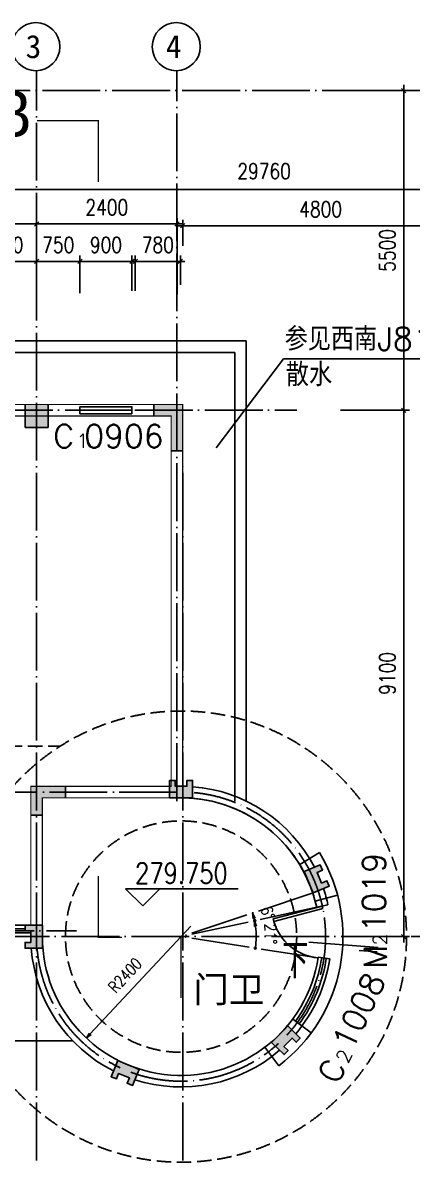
# Model space of a CAD drawing. Extents: x 249174 to 363784, y -3149 to 82603.
# Drawn here: x 274981 to 281724, y 57269 to 76851 of the extents above; entities that cross this region are included whole.
import ezdxf
from ezdxf.enums import TextEntityAlignment as Align

# ---------------------------------------------------------------- set-up
doc = ezdxf.new("R2010")
doc.units = 0
doc.header["$LTSCALE"] = 1000
doc.header["$MEASUREMENT"] = 0
doc.linetypes.add('DASH', pattern=[0.35, 0.25, -0.1])
doc.linetypes.add('DOTE', pattern=[2.42, 2, -0.2, 0.02, -0.2])
doc.layers.get('0').update_dxf_attribs({"linetype": 'CONTINUOUS'})
doc.layers.get('DEFPOINTS').update_dxf_attribs({"color": 6, "linetype": 'CONTINUOUS'})
for name, color, linetype in [('111', 4, 'CONTINUOUS'), ('3', 84, 'CONTINUOUS'), ('DIM', 3, 'CONTINUOUS'), ('LAYER7', 8, 'CONTINUOUS'), ('PUB_TEXT', 7, 'CONTINUOUS'), ('WALL', 255, 'CONTINUOUS'), ('WINDOW', 84, 'CONTINUOUS'), ('字样', 2, 'CONTINUOUS')]:
    doc.layers.add(name, color=color, linetype=linetype)
doc.styles.add('DIM_FONT', font='SIMPLEX', dxfattribs={"width": 0.8})
doc.styles.add('HZ', font='txt', dxfattribs={"bigfont": 'hztxt'})
doc.styles.add('HZ1', font='txt', dxfattribs={"width": 0.75, "height": 8, "bigfont": 'HZTXT.SHX'})
doc.styles.add('HZTXT', font='SIMSUN.TTF')
doc.styles.add('STSL', font='TIMES.TTF')
doc.dimstyles.new('NORMAL', dxfattribs={"dimtxt": 200, "dimasz": 1, "dimexe": 250, "dimexo": 300, "dimgap": 150, "dimtad": 1, "dimdec": 0, "dimzin": 0, "dimtxsty": 'DIM_FONT', "dimblk": '_DIMX', "dimblk1": '_DIMX', "dimblk2": '_DIMX', "dimsah": 1, "dimcen": 100, "dimdle": 250, "dimclrd": 3, "dimclre": 3, "dimclrt": 7, "dimazin": 3, "dimtfac": 1, "dimtdec": 0, "dimtix": 1, "dimtmove": 0, "dimatfit": 3, "dimtolj": 1, "dimtzin": 0})

# ---------------------------------------------------------------- blocks, each defined once
blk = doc.blocks.new('_OBLIQUE')
at = {"color": 0, "linetype": 'BYBLOCK'}
blk.add_line((-0.5, -0.5), (0.5, 0.5), dxfattribs=at)
blk = doc.blocks.new('*D297')
at = {"color": 3, "linetype": 'BYBLOCK'}
for p, q in [((289647, -112898), (294619, -112898)), ((289747, -113243), (289747, -112798)), ((294519, -113243), (294519, -112798))]:
    blk.add_line(p, q, dxfattribs=at)
at = {"layer": 'DEFPOINTS', "color": 0, "linetype": 'BYBLOCK'}
for p in [(294519, -112898), (289747, -113343), (294519, -113343)]:
    blk.add_point(p, dxfattribs=at)
at = {"color": 3, "linetype": 'BYBLOCK', "xscale": 75, "yscale": 75, "zscale": 75, "rotation": 180}
blk.add_blockref('_OBLIQUE', (289747, -112898), dxfattribs=at)
at = {"color": 3, "linetype": 'BYBLOCK', "xscale": 75, "yscale": 75, "zscale": 75}
blk.add_blockref('_OBLIQUE', (294519, -112898), dxfattribs=at)
at = {"color": 7, "linetype": 'BYBLOCK', "insert": (292133, -112613), "char_height": 270, "attachment_point": 5, "style": 'DIM_FONT'}
blk.add_mtext('\\A1;4800', dxfattribs=at)
blk = doc.blocks.new('_DIMX')
blk.add_line((-150, 0), (150, 0))
at = {"const_width": 50}
blk.add_lwpolyline([(-70, -70), (70, 70)], dxfattribs=at)
blk = doc.blocks.new('*D276')
at = {"color": 3, "linetype": 'BYBLOCK'}
for p, q in [((292478, -116088), (293672, -116088)), ((293572, -125288), (293572, -115988)), ((292647, -125188), (293672, -125188))]:
    blk.add_line(p, q, dxfattribs=at)
at = {"layer": 'DEFPOINTS', "color": 0, "linetype": 'BYBLOCK'}
for p in [(292378, -116088), (293572, -116088), (292547, -125188)]:
    blk.add_point(p, dxfattribs=at)
at = {"color": 3, "linetype": 'BYBLOCK', "xscale": 75, "yscale": 75, "zscale": 75}
for p, rotation in [((293572, -116088), 90), ((293572, -125188), 270)]:
    blk.add_blockref('_OBLIQUE', p, dxfattribs=dict(at, rotation=rotation))
at = {"color": 7, "linetype": 'BYBLOCK', "insert": (293287, -120638), "char_height": 270, "attachment_point": 5, "rotation": 90, "style": 'DIM_FONT'}
blk.add_mtext('\\A1;9100', dxfattribs=at)
blk = doc.blocks.new('*D305')
at = {"color": 3, "linetype": 'BYBLOCK'}
for p, q in [((292830, -110561), (293672, -110561)), ((293572, -110461), (293572, -116188)), ((292778, -116088), (293672, -116088))]:
    blk.add_line(p, q, dxfattribs=at)
at = {"layer": 'DEFPOINTS', "color": 0, "linetype": 'BYBLOCK'}
for p in [(292730, -110561), (292678, -116088), (293572, -116088)]:
    blk.add_point(p, dxfattribs=at)
at = {"color": 3, "linetype": 'BYBLOCK', "xscale": 75, "yscale": 75, "zscale": 75}
for p, rotation in [((293572, -110561), 90), ((293572, -116088), 270)]:
    blk.add_blockref('_OBLIQUE', p, dxfattribs=dict(at, rotation=rotation))
at = {"color": 7, "linetype": 'BYBLOCK', "insert": (293287, -113325), "char_height": 270, "attachment_point": 5, "rotation": 90, "style": 'DIM_FONT'}
blk.add_mtext('\\A1;5500', dxfattribs=at)
blk = doc.blocks.new('*D309')
at = {"color": 3, "linetype": 'BYBLOCK'}
for p, q in [((275018, -112766), (275018, -112172)), ((304869, -112798), (304869, -112172)), ((274918, -112272), (304969, -112272))]:
    blk.add_line(p, q, dxfattribs=at)
at = {"layer": 'DEFPOINTS', "color": 0, "linetype": 'BYBLOCK'}
for p in [(304869, -112272), (275018, -112866), (304869, -112898)]:
    blk.add_point(p, dxfattribs=at)
at = {"color": 3, "linetype": 'BYBLOCK', "xscale": 75, "yscale": 75, "zscale": 75, "rotation": 180}
blk.add_blockref('_OBLIQUE', (275018, -112272), dxfattribs=at)
at = {"color": 3, "linetype": 'BYBLOCK', "xscale": 75, "yscale": 75, "zscale": 75}
blk.add_blockref('_OBLIQUE', (304869, -112272), dxfattribs=at)
at = {"color": 7, "linetype": 'BYBLOCK', "insert": (291155, -111955), "char_height": 270, "attachment_point": 5, "style": 'DIM_FONT'}
blk.add_mtext('\\A1;29760', dxfattribs=at)
blk = doc.blocks.new('_OPEN')
at = {"color": 0, "linetype": 'BYBLOCK'}
for p, q in [((-1, 0.17), (0, 0)), ((0, 0), (-1, -0.17)), ((0, 0), (-1, 0))]:
    blk.add_line(p, q, dxfattribs=at)
blk = doc.blocks.new('*D294')
at = {"color": 3, "linetype": 'BYBLOCK'}
blk.add_line((289889, -125006), (288147, -126868), dxfattribs=at)
at = {"layer": 'DEFPOINTS', "color": 0, "linetype": 'BYBLOCK'}
for p in [(289718, -125188), (288079, -126941)]:
    blk.add_point(p, dxfattribs=at)
at = {"color": 3, "linetype": 'BYBLOCK', "xscale": 100, "yscale": 100, "zscale": 100, "rotation": 226.9113691418766}
blk.add_blockref('_OPEN', (288079, -126941), dxfattribs=at)
at = {"color": 7, "linetype": 'BYBLOCK', "insert": (288750, -125857), "char_height": 200, "attachment_point": 5, "rotation": 46.9114, "style": 'DIM_FONT'}
blk.add_mtext('\\A1;R2400', dxfattribs=at)
blk = doc.blocks.new('_DOTSMALL')
at = {"color": 0, "linetype": 'BYBLOCK', "const_width": 0.5}
blk.add_lwpolyline([(-0.0625, 0, 1), (0.0625, 0, 1)], format="xyb", close=True, dxfattribs=at)
blk = doc.blocks.new('*D288')
at = {"color": 3, "linetype": 'BYBLOCK'}
blk.add_arc((289718, -125188), 1303, 12.1992, 13.8783, dxfattribs=at)
at = {"layer": 'DEFPOINTS', "color": 0, "linetype": 'BYBLOCK'}
for p in [(292005, -124433), (292064, -124681), (290981, -124868), (289718, -125188), (289718, -125188)]:
    blk.add_point(p, dxfattribs=at)
at = {"color": 3, "linetype": 'BYBLOCK', "xscale": 100, "yscale": 100, "zscale": 100}
for name, p, rotation in [('_OPEN', (290956, -124780), 106.0772899717177), ('_DOTSMALL', (290992, -124913), 282.199157305906)]:
    blk.add_blockref(name, p, dxfattribs=dict(at, rotation=rotation))
at = {"color": 7, "linetype": 'BYBLOCK', "insert": (291217, -124780), "char_height": 200, "attachment_point": 5, "rotation": 285.2377, "style": 'DIM_FONT'}
blk.add_mtext('\\A1;6°', dxfattribs=at)
blk = doc.blocks.new('*D289')
at = {"color": 3, "linetype": 'BYBLOCK'}
blk.add_arc((289718, -125188), 1300, 351.1905, 7.7916, dxfattribs=at)
at = {"layer": 'DEFPOINTS', "color": 0, "linetype": 'BYBLOCK'}
for p in [(292064, -124681), (289718, -125188), (289718, -125188), (291018, -125229), (292090, -125556)]:
    blk.add_point(p, dxfattribs=at)
at = {"color": 3, "linetype": 'BYBLOCK', "xscale": 100, "yscale": 100, "zscale": 100}
for name, p, rotation in [('_OPEN', (290989, -124914), 99.99538773098004), ('_DOTSMALL', (291003, -125387), 261.1905282161819)]:
    blk.add_blockref(name, p, dxfattribs=dict(at, rotation=rotation))
at = {"color": 7, "linetype": 'BYBLOCK', "insert": (291268, -125142), "char_height": 200, "attachment_point": 5, "rotation": 271.6948, "style": 'DIM_FONT'}
blk.add_mtext('\\A1;21°', dxfattribs=at)
blk = doc.blocks.new('*D298')
at = {"color": 3, "linetype": 'BYBLOCK'}
for p, q in [((281218, -113896), (281218, -112766)), ((287218, -114123), (287218, -112766)), ((281118, -112866), (287318, -112866))]:
    blk.add_line(p, q, dxfattribs=at)
at = {"layer": 'DEFPOINTS', "color": 0, "linetype": 'BYBLOCK'}
for p in [(287218, -112866), (281218, -113996), (287218, -114223)]:
    blk.add_point(p, dxfattribs=at)
at = {"color": 3, "linetype": 'BYBLOCK', "xscale": 75, "yscale": 75, "zscale": 75, "rotation": 180}
blk.add_blockref('_OBLIQUE', (281218, -112866), dxfattribs=at)
at = {"color": 3, "linetype": 'BYBLOCK', "xscale": 75, "yscale": 75, "zscale": 75}
blk.add_blockref('_OBLIQUE', (287218, -112866), dxfattribs=at)
at = {"color": 7, "linetype": 'BYBLOCK', "insert": (284218, -112581), "char_height": 270, "attachment_point": 5, "style": 'DIM_FONT'}
blk.add_mtext('\\A1;6000', dxfattribs=at)
blk = doc.blocks.new('*D299')
at = {"color": 3, "linetype": 'BYBLOCK'}
for p, q in [((287218, -114225), (287218, -112766)), ((289648, -114088), (289648, -112766)), ((287118, -112866), (289748, -112866))]:
    blk.add_line(p, q, dxfattribs=at)
at = {"layer": 'DEFPOINTS', "color": 0, "linetype": 'BYBLOCK'}
for p in [(289648, -112866), (287218, -114325), (289648, -114188)]:
    blk.add_point(p, dxfattribs=at)
at = {"color": 3, "linetype": 'BYBLOCK', "xscale": 75, "yscale": 75, "zscale": 75, "rotation": 180}
blk.add_blockref('_OBLIQUE', (287218, -112866), dxfattribs=at)
at = {"color": 3, "linetype": 'BYBLOCK', "xscale": 75, "yscale": 75, "zscale": 75}
blk.add_blockref('_OBLIQUE', (289648, -112866), dxfattribs=at)
at = {"color": 7, "linetype": 'BYBLOCK', "insert": (288433, -112581), "char_height": 270, "attachment_point": 5, "style": 'DIM_FONT'}
blk.add_mtext('\\A1;2400', dxfattribs=at)
blk = doc.blocks.new('*D330')
at = {"color": 3, "linetype": 'BYBLOCK'}
for p, q in [((288926, -113515), (288851, -113515)), ((288926, -114023), (288926, -113415)), ((289706, -113515), (288926, -113515)), ((289706, -113922), (289706, -113415)), ((289706, -113515), (289781, -113515))]:
    blk.add_line(p, q, dxfattribs=at)
at = {"layer": 'DEFPOINTS', "color": 0, "linetype": 'BYBLOCK'}
for p in [(288926, -113515), (288926, -114123), (289706, -114022)]:
    blk.add_point(p, dxfattribs=at)
at = {"color": 3, "linetype": 'BYBLOCK', "xscale": 75, "yscale": 75, "zscale": 75}
blk.add_blockref('_OBLIQUE', (288926, -113515), dxfattribs=at)
at = {"color": 3, "linetype": 'BYBLOCK', "xscale": 75, "yscale": 75, "zscale": 75, "rotation": 180}
blk.add_blockref('_OBLIQUE', (289706, -113515), dxfattribs=at)
at = {"color": 7, "linetype": 'BYBLOCK', "insert": (289316, -113230), "char_height": 270, "attachment_point": 5, "style": 'DIM_FONT'}
blk.add_mtext('\\A1;780', dxfattribs=at)
blk = doc.blocks.new('*D331')
at = {"color": 3, "linetype": 'BYBLOCK'}
for p, q in [((288968, -113515), (287868, -113515)), ((287968, -114023), (287968, -113415)), ((288868, -114023), (288868, -113415))]:
    blk.add_line(p, q, dxfattribs=at)
at = {"layer": 'DEFPOINTS', "color": 0, "linetype": 'BYBLOCK'}
for p in [(287968, -113515), (287968, -114123), (288868, -114123)]:
    blk.add_point(p, dxfattribs=at)
at = {"color": 3, "linetype": 'BYBLOCK', "xscale": 75, "yscale": 75, "zscale": 75, "rotation": 180}
blk.add_blockref('_OBLIQUE', (287968, -113515), dxfattribs=at)
at = {"color": 3, "linetype": 'BYBLOCK', "xscale": 75, "yscale": 75, "zscale": 75}
blk.add_blockref('_OBLIQUE', (288868, -113515), dxfattribs=at)
at = {"color": 7, "linetype": 'BYBLOCK', "insert": (288418, -113230), "char_height": 270, "attachment_point": 5, "style": 'DIM_FONT'}
blk.add_mtext('\\A1;900', dxfattribs=at)
blk = doc.blocks.new('*D332')
at = {"color": 3, "linetype": 'BYBLOCK'}
for p, q in [((287218, -113515), (287143, -113515)), ((287218, -113922), (287218, -113415)), ((287968, -113515), (287218, -113515)), ((287968, -114063), (287968, -113415)), ((287968, -113515), (288043, -113515))]:
    blk.add_line(p, q, dxfattribs=at)
at = {"layer": 'DEFPOINTS', "color": 0, "linetype": 'BYBLOCK'}
for p in [(287218, -113515), (287218, -114022), (287968, -114163)]:
    blk.add_point(p, dxfattribs=at)
at = {"color": 3, "linetype": 'BYBLOCK', "xscale": 75, "yscale": 75, "zscale": 75}
blk.add_blockref('_OBLIQUE', (287218, -113515), dxfattribs=at)
at = {"color": 3, "linetype": 'BYBLOCK', "xscale": 75, "yscale": 75, "zscale": 75, "rotation": 180}
blk.add_blockref('_OBLIQUE', (287968, -113515), dxfattribs=at)
at = {"color": 7, "linetype": 'BYBLOCK', "insert": (287593, -113230), "char_height": 270, "attachment_point": 5, "style": 'DIM_FONT'}
blk.add_mtext('\\A1;750', dxfattribs=at)
blk = doc.blocks.new('*D325')
at = {"color": 3, "linetype": 'BYBLOCK'}
for p, q in [((287318, -113515), (285918, -113515)), ((286018, -113922), (286018, -113415)), ((287218, -113922), (287218, -113415))]:
    blk.add_line(p, q, dxfattribs=at)
at = {"layer": 'DEFPOINTS', "color": 0, "linetype": 'BYBLOCK'}
for p in [(286018, -113515), (286018, -114022), (287218, -114022)]:
    blk.add_point(p, dxfattribs=at)
at = {"color": 3, "linetype": 'BYBLOCK', "xscale": 75, "yscale": 75, "zscale": 75, "rotation": 180}
blk.add_blockref('_OBLIQUE', (286018, -113515), dxfattribs=at)
at = {"color": 3, "linetype": 'BYBLOCK', "xscale": 75, "yscale": 75, "zscale": 75}
blk.add_blockref('_OBLIQUE', (287218, -113515), dxfattribs=at)
at = {"color": 7, "linetype": 'BYBLOCK', "insert": (286618, -113230), "char_height": 270, "attachment_point": 5, "style": 'DIM_FONT'}
blk.add_mtext('\\A1;1200', dxfattribs=at)

msp = doc.modelspace()

# ---------------------------------------------------------------- hatches: boundary and pattern name
at = {"layer": 'LAYER7', "linetype": 'BYBLOCK'}
h = msp.add_hatch(color=256, dxfattribs=at)
h.paths.add_polyline_path([(275022.8, 70250.5), (275022.8, 70150.5), (275422.8, 70150.5), (275422.8, 70250.5)])
h.paths.add_polyline_path([(275222.8, 70150.5), (275222.8, 70050.5), (275422.8, 70050.5), (275422.8, 70150.5)])
h.paths.add_polyline_path([(275222.8, 70150.5), (275022.8, 70150.5), (275022.8, 70050.5), (275222.8, 70050.5)])
h.paths.add_polyline_path([(275222.8, 70050.5), (275022.8, 70050.5), (275022.8, 69850.5), (275222.8, 69850.5)])
h.paths.add_polyline_path([(275222.8, 69850.5), (275422.8, 69850.5), (275422.8, 70050.5), (275222.8, 70050.5)])
h = msp.add_hatch(color=256, dxfattribs=at)
h.paths.add_polyline_path([(277751.4, 70150.5), (277751.4, 70250.5), (277251.4, 70250.5), (277251.4, 70150.5)])
h.paths.add_polyline_path([(277251.4, 70150.5), (277251.4, 70050.5), (277551.4, 70050.5), (277551.4, 69450.5), (277651.4, 69450.5), (277651.4, 70150.5)])
h.paths.add_polyline_path([(277651.4, 69450.5), (277751.4, 69450.5), (277751.4, 70150.5), (277651.4, 70150.5)])
h = msp.add_hatch(color=256, dxfattribs=at)
h.paths.add_polyline_path([(275222.8, 63149.6), (275322.8, 63149.6), (275322.8, 63449.6), (275722.8, 63449.7), (275722.8, 63549.6), (275222.8, 63549.6)])
h.paths.add_polyline_path([(275222.8, 63549.6), (275122.8, 63549.6), (275122.8, 63149.6), (275222.8, 63149.6)])
h.paths.add_polyline_path([(275222.8, 63549.6), (275222.8, 63649.6), (275122.8, 63649.6), (275122.8, 63549.6)])
h.paths.add_polyline_path([(275722.8, 63549.6), (275722.8, 63649.6), (275222.8, 63649.6), (275222.8, 63549.6)])
at = {"layer": 'WALL', "linetype": 'BYBLOCK'}
h = msp.add_hatch(color=256, dxfattribs=at)
h.paths.add_polyline_path([(277622.8, 63450.5), (277522.8, 63450.5), (277522.8, 63750.5), (277622.8, 63750.5), (277622.8, 63650.5), (277822.8, 63650.5), (277822.8, 63750.5), (277922.8, 63750.5), (277922.8, 63450.5), (277822.8, 63450.5)])
h.paths.add_polyline_path([(279892.2, 62081.8), (279853, 62173.9), (280129.1, 62291.3), (280168.2, 62199.2), (280076.2, 62160.1), (280154.5, 61976.1), (280246.5, 62015.2), (280285.7, 61923.2), (280009.6, 61805.8), (279970.4, 61897.8)])
h.paths.add_polyline_path([(275322.8, 60950.5), (275322.8, 60850.5), (275022.8, 60850.5), (275022.8, 60950.5), (275122.8, 60950.5), (275122.8, 61150.5), (275022.8, 61150.5), (275022.8, 61250.5), (275322.8, 61250.5), (275322.8, 61150.5)])
h.paths.add_polyline_path([(276903.8, 58792.3), (276996.3, 58754.4), (276882.4, 58476.8), (276789.9, 58514.8), (276827.8, 58607.3), (276642.8, 58683.3), (276604.8, 58590.8), (276512.3, 58628.8), (276626.3, 58906.3), (276718.8, 58868.3)])
msp.add_hatch(color=256, dxfattribs=at).paths.add_polyline_path([(279500.7, 59435.3), (279571, 59506.5), (279784.4, 59295.7), (279714.2, 59224.5), (279643, 59294.8), (279502.5, 59152.5), (279573.6, 59082.2), (279503.4, 59011), (279289.9, 59221.8), (279360.2, 59293)])

# ---------------------------------------------------------------- linework, layer by layer
at = {"layer": '111', "linetype": 'BYBLOCK'}
for p, q in [((280116.4, 62503.2), (279774.5, 62295.7)), ((280429.5, 61767), (280042.8, 61664.7)), ((279975.7, 59387.9), (279653.8, 59625.4)), ((279413.6, 58818.7), (279172, 59137.5))]:
    msp.add_line(p, q, dxfattribs=at)
at = {"layer": '111', "linetype": 'BYBLOCK', "const_width": 25}
for points in [[(275231.7, 75156.8), (276292.7, 75156.8), (276292.7, 74096.5)], [(276700.1, 61037.5), (276292.7, 61037.5), (276292.7, 62097.8)], [(277344, 61050.5), (277722.8, 61050.5), (277722.8, 59990.2)]]:
    msp.add_lwpolyline(points, dxfattribs=at)
at = {"layer": '111', "linetype": 'BYBLOCK'}
for points in [[(277622.8, 63450.5), (277522.8, 63450.5), (277522.8, 63750.5), (277622.8, 63750.5), (277622.8, 63650.5), (277822.8, 63650.5), (277822.8, 63750.5), (277922.8, 63750.5), (277922.8, 63450.5), (277822.8, 63450.5)], [(279892.2, 62081.8), (279853, 62173.9), (280129.1, 62291.3), (280168.2, 62199.2), (280076.2, 62160.1), (280154.5, 61976.1), (280246.5, 62015.2), (280285.7, 61923.2), (280009.6, 61805.8), (279970.4, 61897.8)], [(275322.8, 60950.5), (275322.8, 60850.5), (275022.8, 60850.5), (275022.8, 60950.5), (275122.8, 60950.5), (275122.8, 61150.5), (275022.8, 61150.5), (275022.8, 61250.5), (275322.8, 61250.5), (275322.8, 61150.5)], [(279500.7, 59435.3), (279571, 59506.5), (279784.4, 59295.7), (279714.2, 59224.5), (279643, 59294.8), (279502.5, 59152.5), (279573.6, 59082.2), (279503.4, 59011), (279289.9, 59221.8), (279360.2, 59293)], [(276903.8, 58792.3), (276996.3, 58754.4), (276882.4, 58476.8), (276789.9, 58514.8), (276827.8, 58607.3), (276642.8, 58683.3), (276604.8, 58590.8), (276512.3, 58628.8), (276626.3, 58906.3), (276718.8, 58868.3)]]:
    msp.add_lwpolyline(points, close=True, dxfattribs=at)
for radius, start, end in [(2600, 90, 90.71994), (2400, 17.0608, 90.71994), (2600, 27.45168, 85.58827), (2800, 307.14676, 31.25317), (2400, 180, 351.45964), (2600, 184.41173, 243.26826), (2600, 252.09171, 310.94825)]:
    msp.add_arc((277722.8, 61050.5), radius, start, end, dxfattribs=at)
at = {"layer": '3'}
for p, q in [((277059.4, 61585.2), (276761.3, 61878.9)), ((276761.3, 61878.9), (278709.2, 61878.9)), ((277357.5, 61878.9), (277059.4, 61585.2))]:
    msp.add_line(p, q, dxfattribs=at)
at = {"layer": 'DIM', "linetype": 'BYBLOCK'}
for p, q in [((276872.4, 70150.5), (275972.7, 70150.5)), ((279933.1, 60957), (281130.3, 60860.1)), ((280805.4, 60808.9), (281113.2, 60786.1))]:
    msp.add_line(p, q, dxfattribs=at)
msp.add_lwpolyline([(276872.4, 70090.3), (275972.7, 70090.3), (275972.7, 70210.7), (276872.4, 70210.7)], close=True, dxfattribs=at)
for radius in [2460, 2540]:
    msp.add_arc((277722.8, 61050.5), radius, 323.57318, 351.45964, dxfattribs=at)
at = {"layer": 'LAYER7', "linetype": 'DOTE', "ltscale": 0.5}
for p, q in [((275222.8, 53550.8), (275222.8, 76021.3)), ((277651.4, 63392.9), (277651.4, 76021.3)), ((263222.8, 75677.6), (292583.4, 75677.6)), ((259984.5, 70150.5), (279722.8, 70150.5)), ((275022.8, 69850.5), (275022.8, 70250.5)), ((275422.8, 69850.5), (275422.8, 70250.5)), ((277751.4, 53550.7), (277751.4, 69253.3)), ((277654.1, 63549.6), (259660.6, 63549.6)), ((280009.6, 61805.8), (277722.8, 61050.5)), ((280068.6, 61557.7), (277722.8, 61050.5)), ((259661.4, 61150.5), (275913.2, 61150.5)), ((259925.3, 61050.5), (295683.8, 61050.5)), ((280094.4, 60683), (277722.8, 61050.5))]:
    msp.add_line(p, q, dxfattribs=at)
at = {"layer": 'LAYER7', "ltscale": 0.5}
for p, q in [((262762.6, 71350.5), (278851.4, 71350.5)), ((278851.4, 63392.9), (278851.4, 71350.5)), ((262762.6, 71150.5), (278651.4, 71150.5)), ((278651.4, 63392.9), (278651.4, 71150.5))]:
    msp.add_line(p, q, dxfattribs=at)
at = {"layer": 'LAYER7', "linetype": 'BYBLOCK'}
for p, q in [((277251.4, 70050.5), (277251.4, 70250.5)), ((275022.8, 69850.5), (275422.8, 69850.5)), ((277551.4, 69450.5), (277751.4, 69450.5)), ((275722.8, 63449.7), (275722.8, 63649.6)), ((275322.8, 63149.6), (275122.8, 63149.6))]:
    msp.add_line(p, q, dxfattribs=at)
for centre in [(275210.2, 76436.3), (277638.8, 76436.3)]:
    msp.add_circle(centre, 415.2, dxfattribs=at)
at = {"layer": 'LAYER7', "linetype": 'DOTE', "ltscale": 0.5}
for start, end in [(316.97696, 84.78046), (184.58857, 245.04981), (249.6347, 312.39207)]:
    msp.add_arc((277722.8, 61050.5), 2500, start, end, dxfattribs=at)
at = {"layer": 'WALL', "linetype": 'BYBLOCK'}
for p, q in [((277751.4, 63450.5), (277751.4, 63450.3)), ((275122.8, 61150.5), (275122.8, 61050.5))]:
    msp.add_line(p, q, dxfattribs=at)
at = {"layer": 'WALL', "linetype": 'BYBLOCK', "const_width": 20}
msp.add_lwpolyline([(275322.8, 61050.5), (275322.8, 63449.6), (277751.4, 63450.3), (277751.4, 70250.5), (263122.8, 70250.5), (263122.8, 61050.5), (263322.8, 61050.5), (263322.8, 70050.5), (277551.4, 70050.5), (277551.4, 63649.6), (275122.8, 63649.6), (275122.8, 61250.5)], dxfattribs=at)
at = {"layer": 'WINDOW', "linetype": 'DASH'}
msp.add_line((262122.8, 64342.7), (275632, 64342.7), dxfattribs=at)
at = {"layer": 'WINDOW'}
for p, q in [((280166.3, 61578.8), (279317.4, 61356.8)), ((280177.7, 61535.2), (279328.7, 61313.2)), ((280068.6, 61557.7), (280264, 61599.9)), ((280166.3, 61578.8), (280177.7, 61535.2)), ((279328.7, 61313.2), (279317.4, 61356.8)), ((273122.8, 61250.5), (275122.8, 61250.5)), ((275022.8, 61183.8), (273122.8, 61183.8)), ((275122.8, 61117.2), (273122.8, 61117.2)), ((273122.8, 61050.5), (275122.8, 61050.5)), ((280096.1, 60694.1), (280293.9, 60664.4))]:
    msp.add_line(p, q, dxfattribs=at)
at = {"layer": 'WINDOW', "linetype": 'BYBLOCK'}
msp.add_line((275846.6, 59250.5), (262771.2, 59250.5), dxfattribs=at)
at = {"layer": 'WINDOW', "linetype": 'DASH'}
for radius in [3900, 2000]:
    msp.add_circle((277722.8, 61050.5), radius, dxfattribs=at)
at = {"layer": 'WINDOW'}
for centre, radius, start, end in [((277722.8, 61050.5), 2400, 12.19916, 89.31645), ((277722.8, 61050.5), 2600, 27.45168, 85.58827), ((277722.8, 61050.5), 2600, 12.19916, 18.62823), ((280172, 61557), 877.5, 196.12531, 264.92961), ((277722.8, 61050.5), 2400, 180, 351.45964), ((277722.8, 61050.5), 2600, 184.41173, 243.26826), ((277722.8, 61050.5), 2600, 319.7717, 351.45964), ((277722.8, 61050.5), 2600, 252.09171, 310.94825)]:
    msp.add_arc(centre, radius, start, end, dxfattribs=at)
msp.add_point((277751.4, 63650.4), dxfattribs=at)
msp.add_point((277751.4, 63650.4), dxfattribs=at)
at = {"layer": '字样', "linetype": 'BYBLOCK'}
for p, q in [((278332.6, 69500.1), (279496, 71038.7)), ((279496, 71038.7), (283522.2, 71038.7))]:
    msp.add_line(p, q, dxfattribs=at)

# ---------------------------------------------------------------- texts
at = {"layer": '111', "linetype": 'BYBLOCK', "style": 'HZTXT'}
msp.add_text('B', height=800, dxfattribs=at).set_placement((274580.8, 74872.9))
at = {"layer": '111', "linetype": 'BYBLOCK', "style": 'STSL'}
msp.add_text('门卫', height=450, dxfattribs=at).set_placement((278548.8, 60145.4), align=Align.MIDDLE)
at = {"layer": 'DIM', "linetype": 'BYBLOCK', "style": 'HZ1', "width": 0.75}
msp.add_text('下', height=600, dxfattribs=at).set_placement((279699.8, 60635.8), align=Align.MIDDLE)
at = {"layer": 'PUB_TEXT', "linetype": 'CONTINUOUS', "style": 'HZTXT'}
for s, p in [('3', (275031.5, 76238.3)), ('4', (277460.1, 76238.3))]:
    msp.add_text(s, height=400, dxfattribs=at).set_placement(p)
at = {"layer": 'PUB_TEXT', "linetype": 'CONTINUOUS', "style": 'DIM_FONT', "width": 0.8}
msp.add_text('279.750', height=360, dxfattribs=at).set_placement((276926.1, 61966.2))
at = {"layer": '字样', "linetype": 'BYBLOCK', "style": 'HZ'}
for s, height, p in [('参见西南J812', 400, (279514.3, 71183.1)), ('散水', 400, (279536, 70566.3)), ('C', 400, (275512.9, 69502.7)), ('1', 240, (275912.9, 69502.7)), ('0906', 400, (276048.4, 69502.7))]:
    msp.add_text(s, height=height, dxfattribs=at).set_placement(p)
for s, height, rotation, p in [('1019', 400, 90, (281261.7, 61125.2)), ('2', 240, 90, (281285.1, 60893.9)), ('M', 400, 90, (281285.1, 60493.9)), ('1008', 400, 64.53273, (280683.6, 59059.1)), ('2', 240, 64.53273, (280605.2, 58840.2)), ('C', 400, 64.53273, (280433.2, 58479.1))]:
    msp.add_text(s, height=height, rotation=rotation, dxfattribs=at).set_placement(p)

# ---------------------------------------------------------------- dimensions: what is measured, and where the dimension line sits
at = {"layer": '111', "linetype": 'BYBLOCK'}
for base, line1, line2, picture, middle in [((278985.9, 61370.7), ((280068.6, 61557.7), (277722.8, 61050.5)), ((280009.6, 61805.8), (277722.8, 61050.5)), '*D288', (279221.2, 61458.7)), ((279022.4, 61009.5), ((280094.4, 60683), (277722.8, 61050.5)), ((280068.6, 61557.7), (277722.8, 61050.5)), '*D289', (279272.3, 61096.4))]:
    dim = msp.add_angular_dim_2l(base=base, line1=line1, line2=line2, dimstyle='NORMAL', override={"dimasz": 100, "dimblk1": 'DOTSMALL', "dimblk2": 'OPEN'}, dxfattribs=at)
    dim.commit()
    dim.dimension.update_dxf_attribs({"geometry": picture, "text_midpoint": middle, "insert": (-11995.4, 186238.8)})
dim = msp.add_radius_dim(center=(277722.8, 61050.5), mpoint=(276083.2, 59297.8), dimstyle='NORMAL', override={"dimasz": 100, "dimblk1": 'DOTSMALL', "dimblk2": 'OPEN'}, dxfattribs=at)
dim.commit()
dim.dimension.update_dxf_attribs({"geometry": '*D294', "text_midpoint": (276754.6, 60381.4), "insert": (-11995.4, 186238.8)})
at = {"layer": 'DIM', "linetype": 'BYBLOCK'}
dim = msp.add_linear_dim(base=(281576.6, 70150.5), p1=(280734.4, 75677.6), p2=(280683, 70150.5), angle=90, text='5500', dimstyle='NORMAL', override={"dimtxt": 270, "dimasz": 75, "dimexe": 100, "dimexo": 100, "dimblk1": 'OBLIQUE', "dimblk2": 'OBLIQUE', "dimdle": 100}, dxfattribs=at)
dim.commit()
dim.dimension.update_dxf_attribs({"geometry": '*D305', "text_midpoint": (281291.6, 72914.1), "insert": (-11995.4, 186238.8)})
dim = msp.add_linear_dim(base=(292873.4, 73966.7), p1=(263022.8, 73373.2), p2=(292873.4, 73341.2), text='29760', dimstyle='NORMAL', override={"dimtxt": 270, "dimasz": 75, "dimexe": 100, "dimexo": 100, "dimblk1": 'OBLIQUE', "dimblk2": 'OBLIQUE', "dimdle": 100}, dxfattribs=at)
dim.commit()
dim.dimension.update_dxf_attribs({"geometry": '*D309', "text_midpoint": (279159.6, 74283.5), "dimtype": 128, "insert": (-11995.4, 186238.8)})
for base, p1, p2, picture, middle in [((275222.8, 73373.2), (269222.8, 72242.3), (275222.8, 72015.6), '*D298', (272222.8, 73658.2)), ((274022.8, 72723.6), (275222.8, 72216.8), (274022.8, 72216.8), '*D325', (274622.8, 73008.6)), ((275222.8, 72723.6), (275972.7, 72075.8), (275222.8, 72216.8), '*D332', (275597.7, 73008.6)), ((275972.7, 72723.6), (276872.4, 72115.6), (275972.7, 72115.6), '*D331', (276422.6, 73008.6)), ((276930.8, 72723.6), (277710.7, 72216.8), (276930.8, 72115.6), '*D330', (277320.7, 73008.6))]:
    dim = msp.add_linear_dim(base=base, p1=p1, p2=p2, dimstyle='NORMAL', override={"dimtxt": 270, "dimasz": 75, "dimexe": 100, "dimexo": 100, "dimblk1": 'OBLIQUE', "dimblk2": 'OBLIQUE', "dimdle": 100}, dxfattribs=at)
    dim.commit()
    dim.dimension.update_dxf_attribs({"geometry": picture, "text_midpoint": middle, "insert": (-11995.4, 186238.8)})
for base, p1, p2, text, picture, middle in [((277652.4, 73373.2), (275222.8, 71914), (277652.4, 72050.5), '2400', '*D299', (276437.6, 73658.2)), ((282523.4, 73341.2), (277751.4, 72895.9), (282523.4, 72895.9), '4800', '*D297', (280137.4, 73626.2))]:
    dim = msp.add_linear_dim(base=base, p1=p1, p2=p2, text=text, dimstyle='NORMAL', override={"dimtxt": 270, "dimasz": 75, "dimexe": 100, "dimexo": 100, "dimblk1": 'OBLIQUE', "dimblk2": 'OBLIQUE', "dimdle": 100}, dxfattribs=at)
    dim.commit()
    dim.dimension.update_dxf_attribs({"geometry": picture, "text_midpoint": middle, "insert": (-11995.4, 186238.8)})
dim = msp.add_linear_dim(base=(281576.6, 70150.5), p1=(280551.3, 61050.5), p2=(280383, 70150.5), angle=90, dimstyle='NORMAL', override={"dimtxt": 270, "dimasz": 75, "dimexe": 100, "dimexo": 100, "dimblk1": 'OBLIQUE', "dimblk2": 'OBLIQUE', "dimdle": 100}, dxfattribs=at)
dim.commit()
dim.dimension.update_dxf_attribs({"geometry": '*D276', "text_midpoint": (281291.6, 65600.5), "insert": (-11995.4, 186238.8)})

doc.saveas('drawing.dxf')
